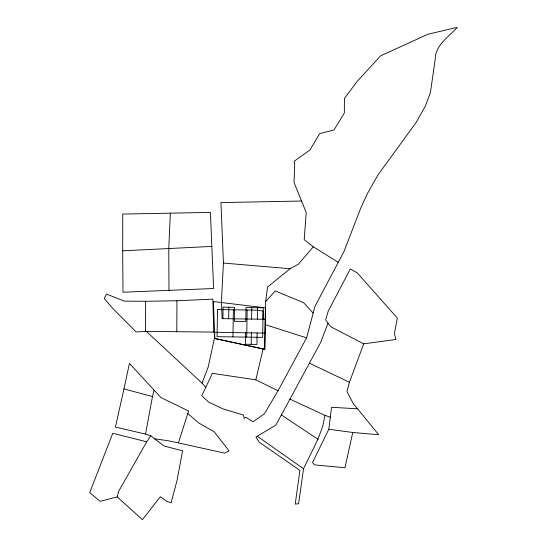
<?xml version="1.0" encoding="UTF-8"?>
<svg xmlns="http://www.w3.org/2000/svg" width="547" height="547" viewBox="0 0 547 547"><rect width="100%" height="100%" fill="white"/><g stroke="black" fill="none" stroke-linecap="round" stroke-linejoin="round"><path stroke-width="0.82" d="M122.685 250.827L122.774 214.075L210.41 212.393L213.631 288.515L123.007 292.228L122.685 250.827L211.778 246.417M176.797 331.585L176.961 300.754L212.879 299.141L213.686 332.104M338.162 262.259L313.301 246.82L304.214 239.648L306.217 212.557L294.012 182.418L294.703 164.168L294.156 161.242L309.964 149.987L319.674 133.612L334.012 129.974L344.337 112.962L344.419 98.487L357.136 81.407L380.609 55.842L427.87 34.263L457.306 27.35C448.848 36.827 435.371 44.963 435.234 59.124L430.441 92.388L425.45 105.892L416.301 122.193L377.97 174.958L367.687 193.105L360.931 207.641L344.015 251.449L314.942 306.409L306.593 337.855L278.047 390.763L264.433 413.744L252.946 421.805L245.876 417.258L244.112 418.305L243.531 415.057L223.032 408.917L208.687 402.12L201.74 395.625L205.822 387.385L202.041 383.132L208.257 366.839L214.403 338.422L214.568 332.097L145.461 331.373L145.673 301.288L176.961 300.754M214.403 338.422L264.769 349.287L265.418 307.831L213.398 301.575L214.868 338.525L264.769 349.287L265.616 301.636L267.558 287.045L290.101 268.721L298.402 264.167L313.301 246.82M222.909 318.641L223.087 307.161L234.56 307.346L234.342 321.294L245.822 321.472L246.041 307.523L263.251 307.797L263.073 319.27M228.646 318.73L228.824 307.25M232.947 336.904L233.378 309.8M245.644 332.767L245.459 344.248L256.933 344.425L257.117 332.952M246.718 337.123L247.148 310.019M251.196 344.337L251.381 332.863M251.593 319.092L251.777 307.612M257.336 319.181L257.514 307.701M170.349 213.248L168.756 248.748L168.996 290.587M301.452 201.029L220.954 202.588L223.436 263.059L221.364 302.532M123.95 388.924L129.454 363.413L160.927 397.539L188.585 410.995L178.431 442.899L168.633 440.827L154.548 438.797L150.863 435.706L145.523 434.092L115.431 427.084L123.95 388.924L152.49 396.541L145.523 434.092M328.802 429.245L331.564 407.276L357.601 408.8L378.674 434.735L352.747 432.472L328.802 429.245L312.528 462.55L314.58 464.875L344.972 467.76L352.747 432.472M289.766 399.016L325.007 415.378L322.689 426.366L317.944 439.22L303.537 468.745L298.607 503.719L295.209 504.095L299.927 470.372L259.087 442.092L255.921 436.998L275.873 425.094L320.679 342.408L327.988 323.25L325.677 319.879L328.275 311.031L350.333 268.926L357.253 272.878L397.334 318.08L394.366 333.943L396.028 339.468L363.687 343.844L331.024 326.887L327.988 323.25M278.047 390.763L255.839 379.837L263.148 348.822M152.49 396.541L154.042 390.373M146.719 441.805L112.778 433.279L89.694 492.642L100.163 501.319L117.174 496.902L118.72 491.179L146.719 441.805L150.863 435.706M363.687 343.844L349.444 382.271L346.942 391.536L353.389 403.809L357.601 408.8M205.822 387.385L212.298 373.334L255.839 379.837M265.616 301.636L275.216 290.936L303.633 302.676L313.096 313.069M145.673 301.288L124.374 301.13L106.474 294.081L104.21 298.518L113.222 308.918L136.182 331.954L145.461 331.373M265.24 319.304L222.116 318.627L221.48 302.546M214.622 332.282L265.022 333.075M290.101 268.721L223.436 263.059M178.431 442.899L224.701 453.142L229.029 450.865L214.246 431.822L198.923 423.091L187.778 413.525M265.247 324.665L306.593 337.855M325.007 415.378L330.538 417.286M309.499 363.208L349.444 382.271M281.288 414.893L317.944 439.22M257.507 436.369L303.537 468.745M154.548 438.797L163.963 445.969L182.554 450.851L177.221 479.63L171.122 502.85L166.356 501.073L160.38 496.731L142.425 519.65L117.174 496.902M146.35 331.379L202.041 383.132M217.521 309.547L217.091 336.658L262.663 337.369L263.073 310.99L256.16 310.156L217.521 309.547"/></g></svg>
